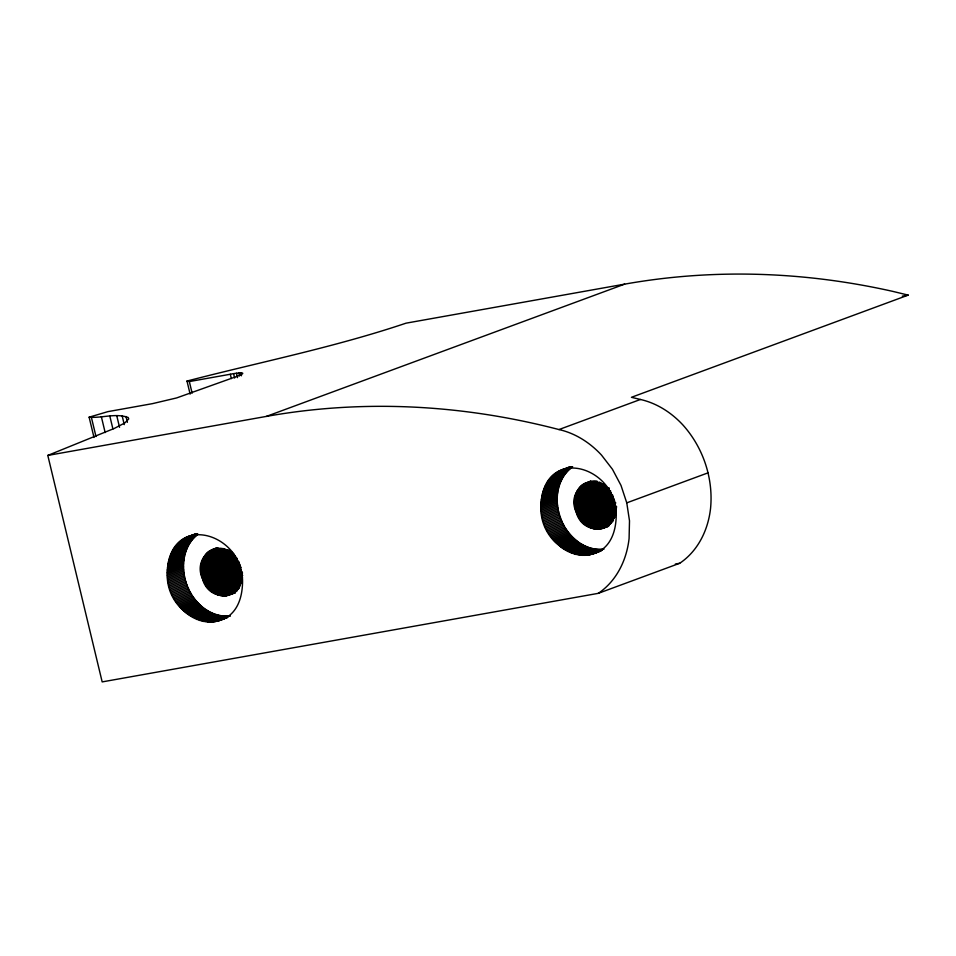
<?xml version="1.0" encoding="UTF-8"?>
<svg xmlns="http://www.w3.org/2000/svg" width="956" height="956" viewBox="0 0 956 956"><rect width="100%" height="100%" fill="white"/><g stroke="black" fill="none" stroke-linecap="round" stroke-linejoin="round"><path stroke-width="1.43" d="M167.228 572.393C169.786 510.277 244.927 532.731 242.501 583.949C239.944 646.065 164.802 623.611 167.228 572.393L183.516 566.37C183.421 554.325 188.069 541.67 197.928 534.261L181.64 540.271M240.924 569.477C248.691 597.596 209.782 605.805 202.541 578.894C190.949 554.193 224.959 535.097 237.626 560.814M540.905 505.676C543.474 443.572 618.604 466.026 616.19 517.244C613.621 579.348 538.491 556.894 540.905 505.676L557.205 499.665C557.085 487.19 562.128 474.045 572.656 466.791L556.368 472.802M614.612 502.772C622.38 530.891 583.459 539.1 576.229 512.189C564.626 487.488 598.635 468.392 611.314 494.109M190.125 394.123L186.994 381.05C259.984 362.133 334.349 347.303 406.013 323.176L624.627 284.147A948.866 772.639 69.7 0 1 892.617 291.341L908.2 295.117L631.438 397.302L640.424 399.477A89.661 73.003 69.7 0 1 682.931 425.002C703.15 447.516 713.523 478.323 710.547 508.496A89.661 73.003 69.7 0 1 679.74 563.263L598.289 593.341L102.172 681.903L47.8 455.426L114.469 428.348L124.83 422.934L128.725 418.931L128.188 417.509C115.712 412.849 101.874 418.334 89.123 417.186L93.999 437.478M89.123 417.186L107.873 411.642L152.458 403.647L176.621 397.935L238.128 375.959C250.902 370.868 233.67 373.473 230.312 374.25L189.336 381.564L186.994 381.05M47.8 455.426L266.401 416.398L624.627 284.147M187.137 536.973L196.004 533.735M185.99 537.535L195.884 533.938M184.855 538.156L197.139 533.687M183.755 538.814L197.33 533.795M182.68 539.519L197.617 533.998M180.612 541.072L196.912 535.061M179.632 541.921L195.92 535.898M178.664 542.805L194.964 536.794M177.744 543.737L194.032 537.726M176.848 544.717L193.136 538.694M175.988 545.733L192.276 539.71M175.163 546.784L191.451 540.773M174.374 547.884L190.662 541.861M173.622 549.007L189.909 542.996M172.905 550.178L189.204 544.155M172.235 551.373L188.523 545.362M171.602 552.604L187.89 546.593M171.005 553.871L187.292 547.86M170.455 555.161L186.743 549.15M169.941 556.488L186.229 550.477M169.475 557.838L185.763 551.815M169.045 559.212L185.333 553.189M168.662 560.598L184.95 554.588M168.328 562.02L184.616 556.01M168.029 563.454L184.329 557.444M167.778 564.912L184.078 558.902M211.551 549.843L216.343 548.027M210.32 550.477L216.474 548.099M167.575 566.382L183.875 560.371M209.137 551.218L217.466 548.147M208.575 551.624L218.279 548.039M208.026 552.054L217.729 548.481M207.488 552.52L218.577 548.421M206.962 552.998L219.45 548.397M167.419 567.864L183.719 561.853M206.46 553.5L220.334 548.385M205.982 554.038L221.23 548.397M205.516 554.588L222.151 548.445M205.062 555.161L223.095 548.505M167.312 569.37L183.6 563.347M204.644 555.747L224.051 548.577M204.237 556.356L223.644 549.198M203.843 556.99L224.648 549.318M167.24 570.875L183.54 564.853M203.485 557.647L225.664 549.449M203.138 558.304L226.703 549.604M202.815 558.997L226.381 550.286M202.517 559.69L228.854 549.963M202.242 560.407L228.58 550.68M167.252 573.911L183.54 567.9L183.516 566.37M201.979 561.136L229.715 550.907M266.401 416.398A948.866 772.639 69.7 0 1 558.961 429.555L640.424 399.477M201.752 561.889L229.488 551.648M201.549 562.642L230.659 551.887M167.324 575.44L183.612 569.429L183.54 567.9M201.358 563.407L231.866 552.15M201.202 564.183L231.711 552.927M167.431 576.982L183.731 570.959L183.612 569.429M201.071 564.972L232.965 553.201M200.963 565.773L232.846 553.99M167.599 578.511L183.887 572.501L183.731 570.959M200.88 566.573L234.148 554.289M200.808 567.386L234.089 555.101M167.802 580.041L184.102 574.03L183.887 572.501M200.772 568.199L234.053 555.914M200.772 569.023L235.427 556.225M168.065 581.583L184.353 575.56L184.102 574.03M200.784 569.848L235.439 557.049M200.82 570.684L235.487 557.886M168.364 583.1L184.651 577.089L184.353 575.56M200.88 571.509L236.933 558.196M200.975 572.345L237.016 559.033M168.698 584.63L184.986 578.607L184.651 577.089M201.083 573.17L237.136 559.858M201.214 574.006L237.267 560.694M169.081 586.136L185.38 580.125L184.986 578.607M201.381 574.831L237.435 561.519M201.561 575.655L239 561.829M169.511 587.641L185.811 581.63L185.38 580.125M201.776 576.468L239.215 562.654M169.989 589.135L186.277 583.124L185.811 581.63M202.003 577.293L239.442 563.466M202.266 578.093L239.705 564.279M170.503 590.617L186.802 584.606L186.277 583.124M202.541 578.894L239.98 565.08M202.851 579.695L238.892 566.382M171.064 592.075L187.352 586.064C193.877 603.212 211.085 618.269 230.324 615.843L214.036 621.854M203.174 580.471L240.601 566.645M203.52 581.248L240.948 567.422M171.662 593.521L187.95 587.51M203.879 582.013L239.932 568.701M204.273 582.754L240.326 569.453M172.295 594.955L188.595 588.944M204.68 583.495L240.733 570.182M205.11 584.224L241.163 570.911M172.976 596.365L189.276 590.342M205.564 584.929L241.605 571.616M206.03 585.622L242.083 572.309M173.693 597.751L189.993 591.728M206.52 586.303L242.561 572.991M207.022 586.96L241.677 574.162M174.446 599.113L190.746 593.09M207.536 587.605L242.203 574.807M175.247 600.44L191.535 594.429M208.073 588.227L242.74 575.428M208.635 588.824L241.904 576.54M209.197 589.41L242.477 577.125M176.071 601.754L192.359 595.743M209.782 589.971L241.677 578.201M210.38 590.509L240.888 579.252M176.932 603.033L193.231 597.022M210.989 591.035L241.498 579.766M211.611 591.525L240.733 580.782M177.84 604.288L194.128 598.265M212.244 592.003L241.366 581.248M212.901 592.445L242.011 581.69M178.76 605.507L195.06 599.484M213.547 592.863L241.282 582.634M214.216 593.27L241.952 583.029M214.885 593.64L239.848 584.427M179.728 606.69L196.016 600.679M215.566 593.987L240.53 584.773M216.259 594.297L239.825 585.598M180.72 607.837L197.008 601.826M216.952 594.596L239.131 586.398M217.645 594.859L239.837 586.673M218.35 595.098L239.155 587.414M181.748 608.948L198.035 602.937M219.055 595.301L238.474 588.131M219.772 595.48L239.179 588.322M220.478 595.636L238.51 588.98M561.985 469.755L569.967 466.791M221.195 595.755L237.829 589.613M559.666 470.83L570.529 466.815M182.799 610.024L199.087 604.013M558.543 471.439L570.768 466.934L568.103 467.974M221.9 595.851L237.16 590.222M222.617 595.923L236.479 590.808M557.444 472.097L572.094 466.779M223.322 595.958L237.184 590.844M224.027 595.97L235.116 591.872M555.317 473.567L571.616 467.544M183.875 611.063L200.163 605.052M224.732 595.947L235.821 591.848M225.425 595.899L235.14 592.314M554.301 474.355L570.589 468.344M226.118 595.815L235.355 592.457M226.811 595.707L235.128 592.636M553.309 475.204L569.609 469.193M228.161 595.409L235.092 592.851M552.353 476.1L568.641 470.077M184.974 612.067L201.262 606.044M551.421 477.032L567.721 471.009M550.537 478L566.824 471.989M186.097 613.023L202.397 607M549.676 479.016L565.964 473.005M548.852 480.079L565.139 474.057M187.256 613.931L203.544 607.92M548.063 481.167L564.351 475.156M188.428 614.804L204.715 608.793M547.31 482.302L563.598 476.279M546.593 483.461L562.881 477.45M189.611 615.628L205.91 609.617M545.912 484.668L562.212 478.645M190.83 616.405L207.117 610.394M545.279 485.899L561.578 479.888M192.048 617.146L208.348 611.135M544.693 487.166L560.981 481.143M193.291 617.827L209.591 611.816M544.131 488.456L560.431 482.433M194.558 618.472L210.846 612.449M543.629 489.771L559.917 483.76M195.825 619.058L212.113 613.047M543.151 491.121L559.451 485.11M197.103 619.596L213.391 613.585M542.733 492.495L559.021 486.485M198.394 620.086L214.682 614.063M199.696 620.516L215.984 614.505M542.351 493.894L558.639 487.883M200.999 620.91L217.287 614.887M542.004 495.304L558.304 489.293M202.302 621.245L218.601 615.222M203.616 621.52L219.904 615.509M541.717 496.75L558.005 490.727M204.931 621.747L221.218 615.736M206.245 621.926L222.533 615.915M541.466 498.195L557.754 492.185M207.56 622.045L223.847 616.034M208.862 622.117L225.162 616.094M584.618 483.437L590.605 481.167M541.263 499.665L557.551 493.655M583.411 484.13L590.939 481.203M210.165 622.129L226.464 616.118M582.825 484.513L591.143 481.442M582.264 484.919L591.967 481.334M211.467 622.093L227.755 616.07M581.702 485.349L592.804 481.25M581.164 485.803L593.652 481.203M212.758 621.998L227.683 616.489M227.038 616.823L229.763 615.819M580.65 486.293L594.513 481.167M541.108 501.159L557.396 495.136M580.149 486.795L595.397 481.167M215.303 621.651L227.576 617.194M216.558 621.4L227.42 617.397M579.659 487.321L596.305 481.179M217.801 621.101L227.301 617.588M579.193 487.871L597.225 481.215M578.75 488.444L596.771 481.788M541 502.653L557.288 496.642M578.32 489.042L596.353 482.386M577.914 489.651L597.333 482.481M577.532 490.285L599.711 482.087M540.929 504.159L557.217 498.148M577.161 490.93L599.352 482.744M576.827 491.599L600.392 482.9M576.504 492.28L601.455 483.067M576.193 492.985L601.157 483.772M575.918 493.702L602.268 483.975M540.929 507.206L557.229 501.195L557.205 499.665M575.667 494.431L603.403 484.19M575.44 495.172L603.164 484.931M541 508.735L557.3 502.725L557.229 501.195M575.225 495.925L604.347 485.182M575.046 496.702L604.168 485.947M574.891 497.479L605.387 486.21M541.12 510.265L557.408 504.254L557.3 502.725M574.759 498.267L605.256 486.998M574.64 499.056L606.534 487.285M541.287 511.807L557.575 505.784L557.408 504.254M574.556 499.869L607.837 487.572M574.496 500.669L609.163 487.883M541.49 513.336L557.778 507.325L557.575 505.784M574.46 501.494L609.127 488.695M574.448 502.318L609.115 489.52M541.741 514.866L558.041 508.855L557.778 507.325M574.46 503.143L609.127 490.344M574.508 503.967L610.549 490.655M542.04 516.395L558.34 510.385L558.041 508.855M574.568 504.804L610.621 491.492M574.652 505.628L610.705 492.316M542.387 517.913L558.674 511.902L558.34 510.385M574.771 506.465L610.812 493.153M574.903 507.289L610.956 493.977M542.769 519.431L559.057 513.42L558.674 511.902M575.07 508.114L611.111 494.802M575.249 508.939L612.688 495.124M543.199 520.936L559.487 514.914L559.057 513.42M575.464 509.763L612.892 495.937M575.691 510.576L613.131 496.75M543.677 522.43L559.965 516.407L559.487 514.914M575.954 511.388L613.382 497.562M544.191 523.9L560.479 517.889L559.965 516.407M576.229 512.189L613.668 498.363M576.528 512.978L613.967 499.151M544.753 525.37L561.041 519.359C567.553 536.507 584.761 551.552 604.013 549.126M576.85 513.766L614.29 499.94M577.197 514.531L614.636 500.717M545.35 526.816L561.638 520.805M577.567 515.296L613.621 501.984M577.962 516.049L615.389 502.223M545.984 528.238L562.271 522.227M578.368 516.79L615.807 502.964M578.798 517.507L614.839 504.206M546.665 529.648L562.953 523.637M579.24 518.224L615.294 504.911M579.718 518.917L615.76 505.605M547.382 531.034L563.67 525.023M580.196 519.586L614.863 506.788M598.289 593.341A89.661 73.003 69.7 0 0 629.084 538.563L629.502 520.817L626.766 502.856L708.229 472.778M548.135 532.396L564.422 526.386M580.698 520.255L616.751 506.943M581.224 520.889L615.891 508.09M548.923 533.735L565.223 527.724M581.762 521.51L616.429 508.712M582.312 522.119L615.592 509.835M582.885 522.705L616.166 510.42M549.76 535.049L566.048 529.027M583.471 523.267L615.353 511.484M584.068 523.804L614.565 512.547M550.62 536.328L566.908 530.305M584.678 524.318L615.186 513.061M585.299 524.82L615.807 513.551M551.516 537.571L567.816 531.56M585.932 525.286L615.055 514.543M586.578 525.74L615.7 514.985M552.449 538.79L568.736 532.779M587.235 526.159L613.585 516.431M587.904 526.553L614.242 516.826M553.416 539.973L569.704 533.962M588.573 526.923L614.923 517.196M589.255 527.27L614.206 518.056M589.948 527.592L613.513 518.893M554.408 541.132L570.696 535.109M590.641 527.879L612.82 519.694M591.334 528.142L613.525 519.956M592.039 528.381L612.832 520.709M555.424 542.243L571.724 536.232M592.744 528.596L612.151 521.426M593.449 528.776L612.868 521.606M594.166 528.931L610.8 522.789M556.476 543.319L572.775 537.308M594.871 529.05L611.517 522.908M595.588 529.146L610.836 523.518M596.293 529.206L610.167 524.091M597.01 529.254L609.486 524.641M597.715 529.254L608.805 525.167M557.551 544.358L573.851 538.336M598.42 529.23L608.124 525.657M599.113 529.182L608.817 525.597M599.806 529.11L609.044 525.74M601.169 528.859L608.112 526.302M602.507 528.501L608.052 526.457M558.663 545.35L574.95 539.339M559.786 546.306L576.074 540.295M560.933 547.226L577.233 541.204M562.104 548.099L578.404 542.076M563.299 548.923L579.587 542.9M564.506 549.7L580.806 543.689M565.737 550.429L582.025 544.418M566.98 551.122L583.268 545.099M568.234 551.755L584.534 545.745M569.513 552.341L585.801 546.33M570.792 552.891L587.08 546.868M572.082 553.369L588.37 547.358M573.373 553.811L589.673 547.8M574.676 554.193L590.975 548.182M575.99 554.528L592.278 548.517M577.305 554.815L593.592 548.792M578.619 555.042L594.907 549.019M579.934 555.209L596.221 549.198M581.236 555.34L597.536 549.318M582.551 555.4L598.838 549.389M583.853 555.424L600.141 549.401M585.156 555.376L601.444 549.365M586.434 555.293L602.734 549.27M587.725 555.137L602.65 549.628M599.651 550.823L602.364 549.82M588.992 554.946L601.264 550.477M590.246 554.695L601.503 550.584M592.708 554.026L600.535 551.158M902.333 296.169L908.2 295.117M675.33 564.052L679.74 563.263M611.721 494.838L613.143 497.909M238.032 561.554L238.426 562.307M239.143 563.837L239.466 564.626M560.479 517.889L561.041 519.359M186.802 584.606L187.352 586.064M626.766 502.856L621.006 485.433L612.449 469.276L601.479 455.068A89.661 73.003 69.7 0 0 558.961 429.555M613.728 499.51L614.218 501.123M240.04 566.215L240.53 567.84M240.769 372.876L241.462 375.78M238.869 373.007L239.562 375.911M236.455 373.282L237.494 377.632M233.587 373.7L234.626 378.05M230.312 374.25L231.364 378.6M189.336 381.564L192.12 393.179M126.001 416.505L127.399 422.301M122.177 415.896L124.268 424.607M116.763 415.717L119.548 427.332M109.797 415.968L112.928 429.005M101.336 416.625L105.16 432.566M91.465 417.7L95.994 436.545"/></g></svg>
